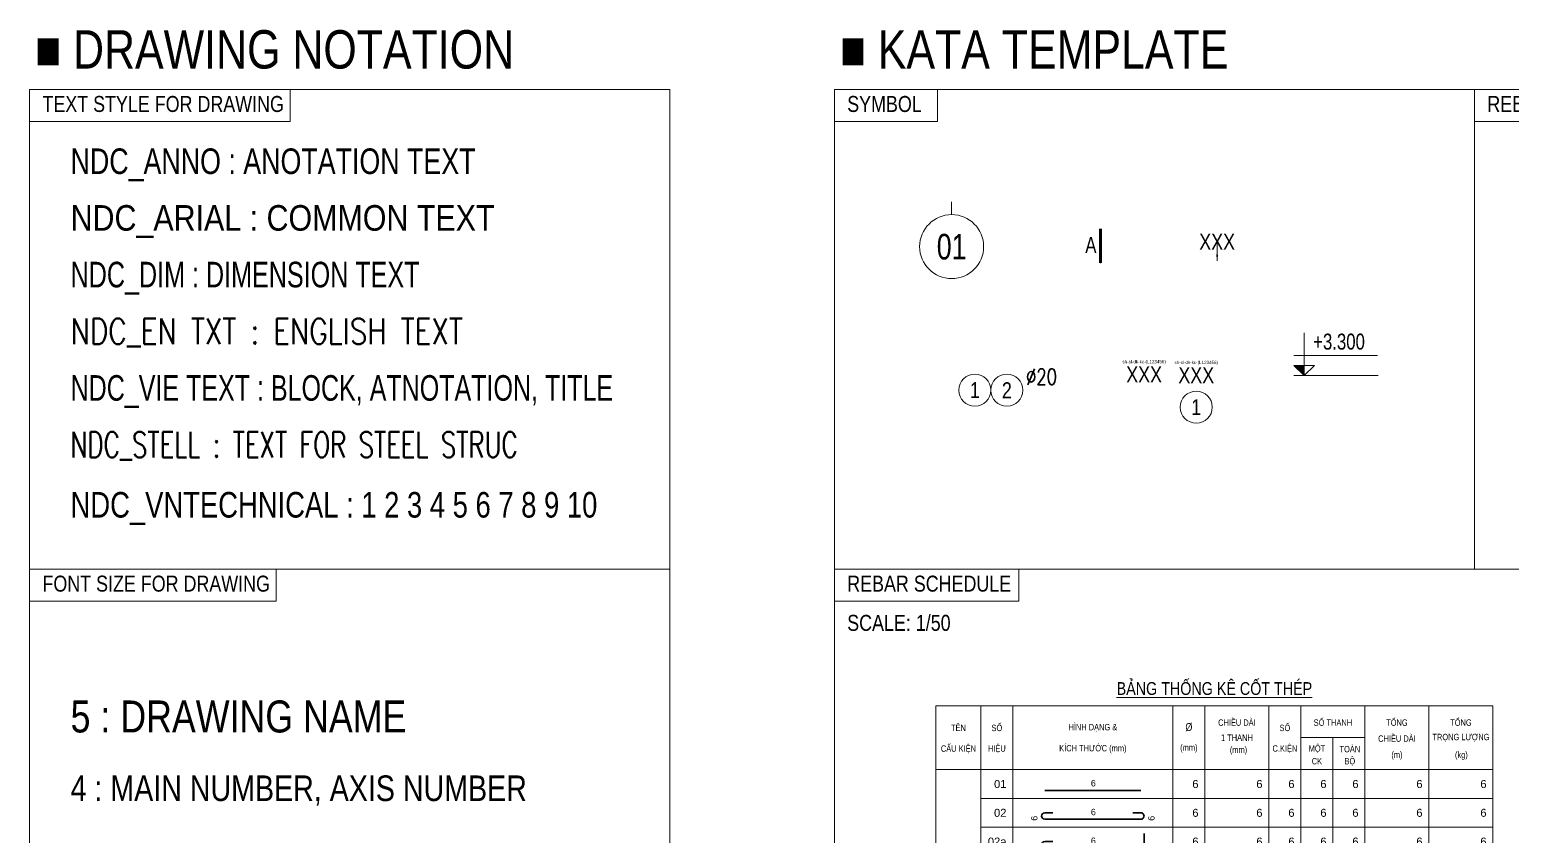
# Model space of a CAD drawing. Header units: millimetres. Extents: x -383953 to 676589, y -101685 to 196247.
# Drawn here: x -325500 to -302337, y 128732 to 141346 of the extents above; entities that cross this region are included whole.
import ezdxf
from ezdxf.enums import TextEntityAlignment as Align

# ---------------------------------------------------------------- set-up
doc = ezdxf.new("R2010")
doc.units = ezdxf.units.MM
doc.linetypes.add('CENTER2', pattern=[1.125, 0.75, -0.125, 0.125, -0.125])
doc.layers.get('0').update_dxf_attribs({"lineweight": 20})
doc.layers.get('Defpoints').update_dxf_attribs({"color": 151, "lineweight": 9})
for name, color, linetype, lineweight in [('NDC_FRAME', 7, 'Continuous', 20), ('NDC_S_ANNO', 7, 'Continuous', 20), ('NDC_S_AXIS', 5, 'CENTER2', 13), ('NDC_S_DIM', 1, 'Continuous', 15), ('NDC_S_REBAR', 4, 'Continuous', 35), ('NDC_S_SYMBOL', 1, 'Continuous', 15), ('NDC_S_TEXT SYMBOL', 7, 'Continuous', 20), ('NDC_S_VN TEXT', 7, 'Continuous', 20), ('NDC_Table', 3, 'Continuous', 20)]:
    doc.layers.add(name, color=color, linetype=linetype, lineweight=lineweight)
doc.styles.add('ARIAL', font='arial.ttf', dxfattribs={"width": 0.8})
doc.styles.add('NDC_ANNO', font='', dxfattribs={"width": 0.8})
doc.styles.add('NDC_ARIAL', font='arial.ttf', dxfattribs={"width": 0.85})
doc.styles.add('NDC_DIM', font='', dxfattribs={"width": 0.75})
doc.styles.add('NDC_EN TXT', font='romans.shx', dxfattribs={"width": 0.8})
doc.styles.add('NDC_STEEL', font='romans.shx', dxfattribs={"width": 0.8})
doc.styles.add('NDC_VIE TXT', font='arial.ttf', dxfattribs={"width": 0.8})
doc.styles.add('NDC_VNTEKNICAL', font='', dxfattribs={"width": 0.8})
doc.styles.get('NDC_ANNO').set_extended_font_data('Dotum')
doc.styles.get('NDC_DIM').set_extended_font_data('Dotum')
doc.styles.get('NDC_VNTEKNICAL').set_extended_font_data('.VnTeknical')
doc.dimstyles.new('NDC_dim_iso', dxfattribs={"dimtxt": 2.2, "dimasz": 1, "dimexe": 1.5, "dimexo": 2.5, "dimgap": 1, "dimtad": 1, "dimdec": 0, "dimzin": 0, "dimdsep": 46, "dimtxsty": 'NDC_DIM', "dimblk": 'DIMMARK', "dimcen": 0.09, "dimdle": 1.2, "dimclrd": 1, "dimclre": 1, "dimclrt": 3, "dimadec": 0, "dimazin": 0, "dimtfac": 1, "dimtdec": 0, "dimtix": 1, "dimtofl": 0, "dimtmove": 0, "dimatfit": 3, "dimfxl": 6, "dimfxlon": 1, "dimtolj": 1, "dimtzin": 0, "dimarcsym": 0})

# ---------------------------------------------------------------- blocks, each defined once
blk = doc.blocks.new('dang01')
at = {"layer": 'NDC_S_REBAR'}
blk.add_line((3405, -650), (6405, -650), dxfattribs=at)
at = {"layer": 'NDC_Table'}
for p, q in [((0, 0), (0, -900)), ((1405, 0), (1405, -900)), ((2405, 0), (2405, -900)), ((7405, 0), (7405, -900)), ((8405, 0), (8405, -900)), ((10405, 0), (10405, -900)), ((11405, 0), (11405, -900)), ((12405, 0), (12405, -900)), ((13405, 0), (13405, -900)), ((15405, 0), (15405, -900)), ((17405, 0), (17405, -900)), ((1405, -900), (17405, -900))]:
    blk.add_line(p, q, dxfattribs=at)
at = {"layer": 'NDC_S_VN TEXT', "style": 'ARIAL'}
for p in [(2205, -450), (8205, -450), (10205, -450), (11205, -450), (12205, -450), (13205, -450), (15205, -450), (17205, -450)]:
    blk.add_attdef('D03', text='', height=250, dxfattribs=at).set_placement(p, align=Align.MIDDLE_RIGHT)
blk.add_attdef('00000000', text='', height=200, dxfattribs=at).set_placement((4920, -425), align=Align.MIDDLE_CENTER)
blk = doc.blocks.new('dang02')
at = {"layer": 'NDC_S_REBAR'}
blk.add_lwpolyline([(3655, -450), (3405, -450, 1), (3405, -650), (6405, -650, 1.000854), (6405, -450), (6155, -450)], format="xyb", dxfattribs=at)
at = {"layer": 'NDC_Table'}
for p, q in [((0, 0), (0, -900)), ((1405, 0), (1405, -900)), ((2405, 0), (2405, -900)), ((7405, 0), (7405, -900)), ((8405, 0), (8405, -900)), ((10405, 0), (10405, -900)), ((11405, 0), (11405, -900)), ((12405, 0), (12405, -900)), ((13405, 0), (13405, -900)), ((15405, 0), (15405, -900)), ((17405, 0), (17405, -900)), ((1405, -900), (17405, -900))]:
    blk.add_line(p, q, dxfattribs=at)
at = {"layer": 'NDC_S_VN TEXT', "style": 'ARIAL'}
for p in [(2205, -450), (8205, -450), (10205, -450), (11205, -450), (12205, -450), (13205, -450), (15205, -450), (17205, -450)]:
    blk.add_attdef('D03', text='', height=250, dxfattribs=at).set_placement(p, align=Align.MIDDLE_RIGHT)
for p in [(3073, -699), (6733, -699)]:
    blk.add_attdef('D03', text='', height=200, rotation=90, dxfattribs=at).set_placement(p, align=Align.MIDDLE_LEFT)
blk.add_attdef('D03', text='', height=200, dxfattribs=at).set_placement((4920, -425), align=Align.MIDDLE_CENTER)
blk = doc.blocks.new('*U272')
at = {"layer": 'NDC_S_DIM'}
blk.add_circle((0, 0), 5, dxfattribs=at)
at = {"layer": 'NDC_S_SYMBOL'}
blk.add_line((0, 5), (0, 7), dxfattribs=at)
at = {"layer": 'NDC_S_TEXT SYMBOL', "color": 7, "style": 'NDC_ANNO', "width": 0.8}
blk.add_attdef('GRID', text='', height=4, dxfattribs=at).set_placement((0, 0), align=Align.MIDDLE)
blk = doc.blocks.new('*U273')
for centre in [(-7.5, 0), (-2.5, 0)]:
    blk.add_circle(centre, 2.5)
at = {"layer": 'NDC_S_VN TEXT', "color": 3, "style": 'NDC_EN TXT', "width": 0.75}
blk.add_attdef('DK1', (0.5, 0.85), '', height=2.5, dxfattribs=at)
at = {"layer": 'NDC_S_VN TEXT', "color": 7, "style": 'ARIAL', "width": 0.8}
for tag, p in [('SH1', (-7.5, 0)), ('SH2', (-2.5, 0))]:
    blk.add_attdef(tag, text='', height=2.5, dxfattribs=at).set_placement(p, align=Align.MIDDLE)
blk = doc.blocks.new('Tieude')
at = {"layer": 'NDC_Table'}
for p, q in [((0, 2000), (0, 0)), ((0, 2000), (17405, 2000)), ((1405, 2000), (1405, 0)), ((2405, 2000), (2405, 0)), ((7405, 2000), (7405, 0)), ((8405, 2000), (8405, 0)), ((10405, 2000), (10405, 0)), ((11405, 1000), (11405, 2000)), ((13405, 2000), (13405, 0)), ((15405, 2000), (15405, 0)), ((17405, 2000), (17405, 0)), ((11405, 1000), (13405, 1000)), ((11405, 1000), (11405, 0)), ((12405, 1000), (12405, 0)), ((0, 0), (17405, 0))]:
    blk.add_line(p, q, dxfattribs=at)
at = {"layer": 'NDC_S_VN TEXT', "style": 'ARIAL', "width": 0.8}
for s, height, p in [('%%UBẢNG THỐNG KÊ CỐT THÉP', 400, (8703, 2594)), ('TÊN', 200, (705, 1333)), ('SỐ', 200, (1905, 1333)), ('HÌNH DẠNG &', 200, (4905, 1333)), ('%%C', 250, (7905, 1333)), ('CHIỀU DÀI', 200, (9405, 1500)), ('SỐ', 200, (10905, 1333)), ('SỐ THANH', 200, (12405, 1500)), ('TỔNG', 200, (14405, 1500)), ('TỔNG', 200, (16405, 1500)), ('1 THANH', 200, (9405, 1000)), ('CHIỀU DÀI', 200, (14405, 1000)), ('TRỌNG LƯỢNG', 200, (16405, 1000)), ('CẤU KIỆN', 200, (705, 667)), ('HIỆU', 200, (1905, 667)), ('KÍCH THƯỚC (mm)', 200, (4905, 667)), ('(mm)', 200, (7905, 667)), ('(mm)', 200, (9455, 599)), ('C.KIỆN', 200, (10905, 667)), ('MỘT', 200, (11905, 667)), ('TOÀN', 200, (12935, 667)), ('(m)', 200, (14405, 443)), ('(kg)', 200, (16418, 443)), ('CK', 200, (11905, 264)), ('BỘ', 200, (12935, 271))]:
    blk.add_text(s, height=height, dxfattribs=at).set_placement(p, align=Align.MIDDLE)
blk = doc.blocks.new('dang02a')
at = {"layer": 'NDC_S_REBAR'}
blk.add_lwpolyline([(3655, -450), (3405, -450, 1), (3405, -650), (6405, -650, 0.415068), (6505, -550), (6505, -200)], format="xyb", dxfattribs=at)
at = {"layer": 'NDC_Table'}
for p, q in [((0, 0), (0, -900)), ((1405, 0), (1405, -900)), ((2405, 0), (2405, -900)), ((7405, 0), (7405, -900)), ((8405, 0), (8405, -900)), ((10405, 0), (10405, -900)), ((11405, 0), (11405, -900)), ((12405, 0), (12405, -900)), ((13405, 0), (13405, -900)), ((15405, 0), (15405, -900)), ((17405, 0), (17405, -900)), ((1405, -900), (17405, -900))]:
    blk.add_line(p, q, dxfattribs=at)
at = {"layer": 'NDC_S_VN TEXT', "style": 'ARIAL'}
for p in [(2205, -450), (8205, -450), (10205, -450), (11205, -450), (12205, -450), (13205, -450), (15205, -450), (17205, -450)]:
    blk.add_attdef('D03', text='', height=250, dxfattribs=at).set_placement(p, align=Align.MIDDLE_RIGHT)
for p in [(3073, -699), (6733, -699)]:
    blk.add_attdef('D03', text='', height=200, rotation=90, dxfattribs=at).set_placement(p, align=Align.MIDDLE_LEFT)
blk.add_attdef('D03', text='', height=200, dxfattribs=at).set_placement((4920, -425), align=Align.MIDDLE_CENTER)
blk = doc.blocks.new('kata_block_KHTCT')
at = {"layer": 'Defpoints', "color": 8, "style": 'ARIAL', "width": 0.8}
blk.add_attdef('CONG_THUC', text='', height=0.5, dxfattribs=at).set_placement((0, 2), align=Align.MIDDLE_CENTER)
at = {"layer": 'NDC_S_VN TEXT', "color": 3, "style": 'ARIAL', "width": 0.8}
blk.add_attdef('CHU_THICH', text='', height=2.5, dxfattribs=at).set_placement((0, 0), align=Align.MIDDLE_CENTER)
blk = doc.blocks.new('DIMMARK')
at = {"layer": 'NDC_S_DIM', "color": 1}
blk.add_line((-1.5, 0), (1, 0), dxfattribs=at)
at = {"layer": 'NDC_S_DIM', "color": 2, "const_width": 0.1}
blk.add_lwpolyline([(-0.42, -0.42), (0.42, 0.42)], dxfattribs=at)
blk = doc.blocks.new('*U284')
blk.add_circle((0, -5), 2.5)
at = {"layer": 'Defpoints', "color": 8, "style": 'ARIAL', "width": 0.8}
blk.add_attdef('CONG_THUC', text='', height=0.5, dxfattribs=at).set_placement((0, 2), align=Align.MIDDLE_CENTER)
at = {"layer": 'NDC_S_VN TEXT', "color": 3, "style": 'ARIAL', "width": 0.8}
blk.add_attdef('CHU_THICH', text='', height=2.5, dxfattribs=at).set_placement((0, 0), align=Align.MIDDLE_CENTER)
at = {"layer": 'NDC_S_VN TEXT', "color": 7, "style": 'ARIAL', "width": 0.8}
blk.add_attdef('SH', text='', height=2.5, dxfattribs=at).set_placement((0, -5), align=Align.MIDDLE)
blk = doc.blocks.new('*U276')
at = {"layer": 'NDC_S_ANNO', "linetype": 'ByBlock', "lineweight": -2}
blk.add_line((0, 4.36), (0, -1), dxfattribs=at)
at = {"layer": 'NDC_S_ANNO', "ltscale": 0.005, "const_width": 0.5}
blk.add_lwpolyline([(0, -1), (0, 4.36)], dxfattribs=at)
at = {"layer": 'NDC_S_TEXT SYMBOL', "linetype": 'ByBlock', "lineweight": -2, "style": 'NDC_ANNO', "width": 0.8}
blk.add_attdef('DETAIL', text='', height=2.5, dxfattribs=at).set_placement((-0.64, 1.82), align=Align.MIDDLE_RIGHT)
blk = doc.blocks.new('kata_block_CT')
at = {"layer": 'NDC_S_ANNO'}
blk.add_hatch(color=3, dxfattribs=at).paths.add_polyline_path([(0, 1.6), (-1.61, 1.6), (0, 0)])
at = {"layer": 'NDC_S_ANNO', "ltscale": 50}
h = blk.add_hatch(dxfattribs=at)
h.set_pattern_fill('ANSI31', color=256, scale=1.406, style=0)
h.paths.add_polyline_path([(0, 1.6), (0, 0), (1.61, 1.6)])
for p, q in [((-1.59, 3.14), (11.47, 3.14)), ((11.56, 0), (-1.64, 0))]:
    blk.add_line(p, q, dxfattribs=at)
for points in [[(0, 6.69), (0, 0)], [(0, 0), (-1.61, 1.6), (0, 1.6)], [(0, 0), (1.61, 1.6), (0, 1.6)]]:
    blk.add_lwpolyline(points, dxfattribs=at)
at = {"layer": 'NDC_S_ANNO', "color": 8, "ltscale": 50}
blk.add_lwpolyline([(0, 0), (-1.61, 1.6), (0, 1.6)], dxfattribs=at)
at = {"layer": 'NDC_S_TEXT SYMBOL', "color": 3, "style": 'NDC_ANNO', "width": 0.8}
blk.add_attdef('CT', (1.41, 4.07), '', height=2.5, dxfattribs=at)
blk = doc.blocks.new('*U283')
at = {"layer": 'NDC_S_ANNO', "ltscale": 0.8, "style": 'ARIAL', "width": 0.8}
blk.add_attdef('TEN', text='', height=2.5, dxfattribs=at).set_placement((0, 3), align=Align.MIDDLE_CENTER)
at = {"layer": 'NDC_S_ANNO', "ltscale": 0.8, "style": 'ARIAL', "width": 0.8, "flags": 1}
blk.add_attdef('CHU_THICH', text='', height=2.5, dxfattribs=at).set_placement((0, 0), align=Align.MIDDLE_CENTER)
at = {"layer": 'Defpoints'}
blk.add_leader([(0, 0), (0, 3)], dimstyle='NDC_dim_iso', override={"dimgap": 0.625, "dimtad": 0}, dxfattribs=at)

msp = doc.modelspace()

# ---------------------------------------------------------------- linework, layer by layer
at = {"layer": 'NDC_FRAME'}
for p, q in [((-325499.6, 140408.4), (-325499.6, 110408.4)), ((-325499.6, 140408.4), (-315499.6, 140408.4)), ((-321430.6, 139908.4), (-321430.6, 140408.4)), ((-315499.6, 140408.4), (-315499.6, 110408.4)), ((-312927.6, 110408.4), (-312927.6, 140408.4)), ((-282927.6, 140408.4), (-312927.6, 140408.4)), ((-311318.9, 139908.4), (-311318.9, 140408.4)), ((-302927.6, 140408.4), (-302927.6, 132908.4)), ((-325499.6, 139908.4), (-321430.6, 139908.4)), ((-312927.6, 139908.4), (-311318.9, 139908.4)), ((-302927.6, 139908.4), (-300479.8, 139908.4)), ((-325499.6, 132908.4), (-315499.6, 132908.4)), ((-321650.3, 132408.4), (-321650.3, 132908.4)), ((-312927.6, 132908.4), (-282927.6, 132908.4)), ((-310045.1, 132408.4), (-310045.1, 132908.4)), ((-325499.6, 132408.4), (-321650.3, 132408.4)), ((-312927.6, 132408.4), (-310045.1, 132408.4))]:
    msp.add_line(p, q, dxfattribs=at)

# ---------------------------------------------------------------- block references
at = {"xscale": 100, "yscale": 100, "zscale": 100}
msp.add_blockref('kata_block_KHTCT', (-308089.2, 135953.9), dxfattribs=at).add_auto_attribs({'CHU_THICH': 'XXX', 'CONG_THUC': 'sh-sl-dk-kc-(L123456)'})
ref = msp.add_blockref('dang02a', (-311342.6, 128875), dxfattribs=dict(xscale=0.5, yscale=0.5, zscale=0.5))
ref.add_attrib('D03', '02a', dxfattribs={"layer": 'NDC_S_VN TEXT', "height": 125, "style": 'ARIAL'}).set_placement((-310240, 128650), align=Align.MIDDLE_RIGHT)
ref.add_attrib('D03', '6', dxfattribs={"layer": 'NDC_S_VN TEXT', "height": 100, "rotation": 90, "style": 'ARIAL'}).set_placement((-309806, 128525.4), align=Align.MIDDLE_LEFT)
ref.add_attrib('D03', '6', dxfattribs={"layer": 'NDC_S_VN TEXT', "height": 100, "style": 'ARIAL'}).set_placement((-308882.8, 128662.6), align=Align.MIDDLE_CENTER)
ref.add_attrib('D03', '6', dxfattribs={"layer": 'NDC_S_VN TEXT', "height": 100, "rotation": 90, "style": 'ARIAL'}).set_placement((-307976.4, 128525.4), align=Align.MIDDLE_LEFT)
ref.add_attrib('D03', '6', dxfattribs={"layer": 'NDC_S_VN TEXT', "height": 125, "style": 'ARIAL'}).set_placement((-307240, 128650), align=Align.MIDDLE_RIGHT)
ref.add_attrib('D03', '6', dxfattribs={"layer": 'NDC_S_VN TEXT', "height": 125, "style": 'ARIAL'}).set_placement((-306240, 128650), align=Align.MIDDLE_RIGHT)
ref.add_attrib('D03', '6', dxfattribs={"layer": 'NDC_S_VN TEXT', "height": 125, "style": 'ARIAL'}).set_placement((-305740, 128650), align=Align.MIDDLE_RIGHT)
ref.add_attrib('D03', '6', dxfattribs={"layer": 'NDC_S_VN TEXT', "height": 125, "style": 'ARIAL'}).set_placement((-305240, 128650), align=Align.MIDDLE_RIGHT)
ref.add_attrib('D03', '6', dxfattribs={"layer": 'NDC_S_VN TEXT', "height": 125, "style": 'ARIAL'}).set_placement((-304740, 128650.2), align=Align.MIDDLE_RIGHT)
ref.add_attrib('D03', '6', dxfattribs={"layer": 'NDC_S_VN TEXT', "height": 125, "style": 'ARIAL'}).set_placement((-303740, 128650), align=Align.MIDDLE_RIGHT)
ref.add_attrib('D03', '6', dxfattribs={"layer": 'NDC_S_VN TEXT', "height": 125, "style": 'ARIAL'}).set_placement((-302740, 128650), align=Align.MIDDLE_RIGHT)
at = {"layer": 'NDC_S_AXIS', "xscale": 100, "yscale": 100, "zscale": 100}
msp.add_blockref('*U272', (-311096.2, 137952.7), dxfattribs=at).add_auto_attribs({'GRID': '01'})
at = {"layer": 'NDC_S_VN TEXT', "xscale": 100, "yscale": 100, "zscale": 100}
for name, p, values in [('*U276', (-308770.1, 137796.5), {'DETAIL': 'A'}), ('*U283', (-306948.9, 137729.2), {'TEN': 'XXX'}), ('kata_block_CT', (-305589.2, 135935.8), {'CT': '+3.300'}), ('*U273', (-309983.6, 135708.8), {'SH1': '1', 'SH2': '2', 'DK1': '%%c20'}), ('*U284', (-307275, 135942.6), {'CHU_THICH': 'XXX', 'CONG_THUC': 'sh-sl-dk-kc-(L123456)', 'SH': '1'})]:
    msp.add_blockref(name, p, dxfattribs=at).add_auto_attribs(values)
at = {"layer": 'NDC_S_VN TEXT', "xscale": 0.5, "yscale": 0.5, "zscale": 0.5}
msp.add_blockref('Tieude', (-311342.6, 129775), dxfattribs=at)
at = {"layer": 'NDC_S_VN TEXT'}
ref = msp.add_blockref('dang01', (-311342.6, 129775), dxfattribs=dict(at, xscale=0.5, yscale=0.5, zscale=0.5))
ref.add_attrib('D03', '01', dxfattribs={"height": 125, "style": 'ARIAL'}).set_placement((-310240, 129550), align=Align.MIDDLE_RIGHT)
ref.add_attrib('00000000', '6', dxfattribs={"height": 100, "style": 'ARIAL'}).set_placement((-308882.8, 129562.6), align=Align.MIDDLE_CENTER)
ref.add_attrib('D03', '6', dxfattribs={"height": 125, "style": 'ARIAL'}).set_placement((-307240, 129550), align=Align.MIDDLE_RIGHT)
ref.add_attrib('D03', '6', dxfattribs={"height": 125, "style": 'ARIAL'}).set_placement((-306240, 129550), align=Align.MIDDLE_RIGHT)
ref.add_attrib('D03', '6', dxfattribs={"height": 125, "style": 'ARIAL'}).set_placement((-305740, 129550), align=Align.MIDDLE_RIGHT)
ref.add_attrib('D03', '6', dxfattribs={"height": 125, "style": 'ARIAL'}).set_placement((-305240, 129550), align=Align.MIDDLE_RIGHT)
ref.add_attrib('D03', '6', dxfattribs={"height": 125, "style": 'ARIAL'}).set_placement((-304740, 129550.2), align=Align.MIDDLE_RIGHT)
ref.add_attrib('D03', '6', dxfattribs={"height": 125, "style": 'ARIAL'}).set_placement((-303740, 129550), align=Align.MIDDLE_RIGHT)
ref.add_attrib('D03', '6', dxfattribs={"height": 125, "style": 'ARIAL'}).set_placement((-302740, 129550), align=Align.MIDDLE_RIGHT)
ref = msp.add_blockref('dang02', (-311342.6, 129325), dxfattribs=dict(at, xscale=0.5, yscale=0.5, zscale=0.5))
ref.add_attrib('D03', '02', dxfattribs={"height": 125, "style": 'ARIAL'}).set_placement((-310240, 129100), align=Align.MIDDLE_RIGHT)
ref.add_attrib('D03', '6', dxfattribs={"height": 100, "rotation": 90, "style": 'ARIAL'}).set_placement((-309806, 128975.4), align=Align.MIDDLE_LEFT)
ref.add_attrib('D03', '6', dxfattribs={"height": 100, "style": 'ARIAL'}).set_placement((-308882.8, 129112.6), align=Align.MIDDLE_CENTER)
ref.add_attrib('D03', '6', dxfattribs={"height": 100, "rotation": 90, "style": 'ARIAL'}).set_placement((-307976.4, 128975.4), align=Align.MIDDLE_LEFT)
ref.add_attrib('D03', '6', dxfattribs={"height": 125, "style": 'ARIAL'}).set_placement((-307240, 129100), align=Align.MIDDLE_RIGHT)
ref.add_attrib('D03', '6', dxfattribs={"height": 125, "style": 'ARIAL'}).set_placement((-306240, 129100), align=Align.MIDDLE_RIGHT)
ref.add_attrib('D03', '6', dxfattribs={"height": 125, "style": 'ARIAL'}).set_placement((-305740, 129100), align=Align.MIDDLE_RIGHT)
ref.add_attrib('D03', '6', dxfattribs={"height": 125, "style": 'ARIAL'}).set_placement((-305240, 129100), align=Align.MIDDLE_RIGHT)
ref.add_attrib('D03', '6', dxfattribs={"height": 125, "style": 'ARIAL'}).set_placement((-304740, 129100.2), align=Align.MIDDLE_RIGHT)
ref.add_attrib('D03', '6', dxfattribs={"height": 125, "style": 'ARIAL'}).set_placement((-303740, 129100), align=Align.MIDDLE_RIGHT)
ref.add_attrib('D03', '6', dxfattribs={"height": 125, "style": 'ARIAL'}).set_placement((-302740, 129100), align=Align.MIDDLE_RIGHT)

# ---------------------------------------------------------------- texts
at = {"layer": 'NDC_S_VN TEXT', "color": 3, "style": 'NDC_VIE TXT', "width": 0.8}
for s, height, p in [('■ DRAWING NOTATION', 600, (-325413.4, 141036.9)), ('■ KATA TEMPLATE ', 600, (-312841.3, 141036.9)), ('TEXT STYLE FOR DRAWING', 250, (-325299.6, 140183.4)), ('SYMBOL', 250, (-312727.6, 140183.4)), ('REBAR BLOCK', 250, (-302727.6, 140183.4)), ('FONT SIZE FOR DRAWING', 250, (-325299.6, 132683.4)), ('REBAR SCHEDULE', 250, (-312727.6, 132683.4)), ('SCALE: 1/50', 250, (-312727.6, 132070))]:
    msp.add_text(s, height=height, dxfattribs=at).set_placement(p, align=Align.MIDDLE_LEFT)
at = {"layer": 'NDC_S_VN TEXT'}
for s, height, style, width, p in [('NDC_ANNO : ANOTATION TEXT', 400, 'NDC_ANNO', 0.8, (-324860.3, 139288.4)), ('NDC_ARIAL : COMMON TEXT ', 400, 'NDC_ARIAL', 0.85, (-324860.3, 138402.1)), ('NDC_DIM : DIMENSION TEXT', 400, 'NDC_DIM', 0.75, (-324860.3, 137515.9)), ('NDC_EN TXT : ENGLISH TEXT', 400, 'NDC_EN TXT', 0.8, (-324860.3, 136629.6)), ('NDC_VIE TEXT : BLOCK, ATNOTATION, TITLE', 400, 'NDC_VIE TXT', 0.7, (-324860.3, 135743.3)), ('NDC_STELL : TEXT FOR STEEL STRUC', 400, 'NDC_STEEL', 0.7, (-324860.3, 134857)), ('NDC_VNTECHNICAL : 1 2 3 4 5 6 7 8 9 10', 400, 'NDC_VNTEKNICAL', 0.8, (-324860.3, 133916.2)), ('5 : DRAWING NAME', 500, 'NDC_VIE TXT', 0.8, (-324860.3, 130606.3)), ('4 : MAIN NUMBER, AXIS NUMBER', 400, 'NDC_VIE TXT', 0.8, (-324860.3, 129484.2))]:
    msp.add_text(s, height=height, dxfattribs=dict(at, style=style, width=width)).set_placement(p, align=Align.MIDDLE_LEFT)

doc.saveas('drawing.dxf')
